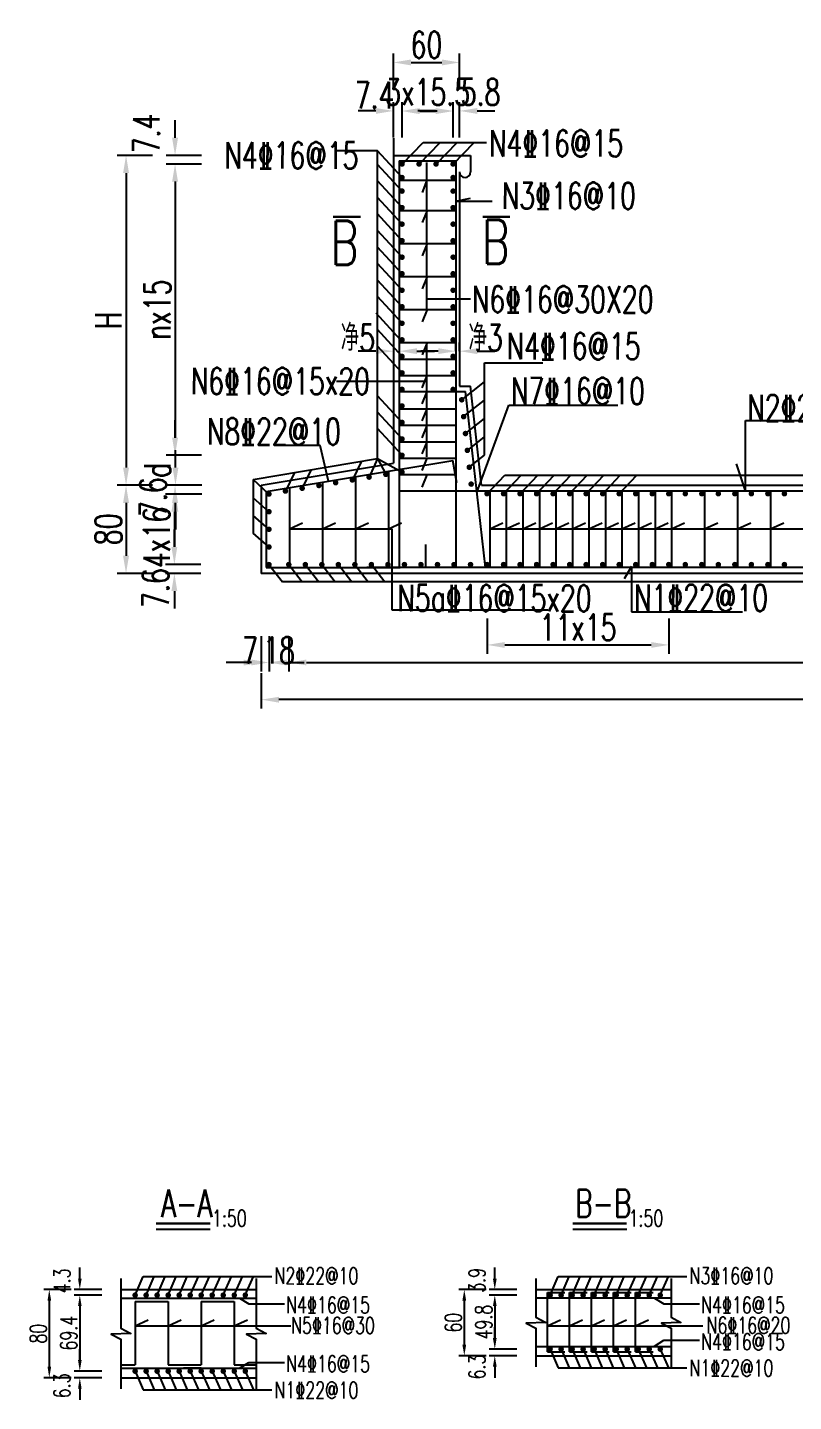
# Model space of a CAD drawing. Header units: millimetres. Extents: x -24222 to 32035, y -74604 to 14337.
# Drawn here: x -284 to 411, y -3891 to -2643 of the extents above; entities that cross this region are included whole.
import ezdxf
from ezdxf.enums import TextEntityAlignment as Align

# ---------------------------------------------------------------- set-up
doc = ezdxf.new("R2010")
doc.units = ezdxf.units.MM
doc.header["$LTSCALE"] = 0.25
doc.header["$MEASUREMENT"] = 0
for name, color, linetype in [('文字', 7, 'Continuous'), ('标注', 7, 'Continuous'), ('次轮廓线', 7, 'Continuous'), ('钢筋', 1, 'Continuous')]:
    doc.layers.add(name, color=color, linetype=linetype)
doc.styles.get("Standard").update_dxf_attribs({"font": 'simplex1.shx', "width": 0.7, "bigfont": 'hztxt.shx'})
doc.dimstyles.new('50', dxfattribs={"dimscale": 5, "dimtxt": 3, "dimasz": 2, "dimexe": 1, "dimexo": 1, "dimgap": 0.5, "dimtad": 1, "dimdec": 1, "dimdsep": 46, "dimtxsty": 'Standard', "dimcen": 0.5, "dimadec": 0, "dimazin": 0, "dimtfac": 1, "dimtdec": 1, "dimtofl": 0, "dimtmove": 2, "dimatfit": 3, "dimfxl": 0, "dimtolj": 1, "dimtzin": 0, "dimarcsym": 0})
doc.dimstyles.new('80', dxfattribs={"dimscale": 8, "dimtxt": 3, "dimasz": 2, "dimexe": 1, "dimexo": 1, "dimgap": 0.5, "dimtad": 1, "dimdec": 1, "dimdsep": 46, "dimtxsty": 'Standard', "dimcen": 0.5, "dimadec": 0, "dimazin": 0, "dimtfac": 1, "dimtdec": 1, "dimtofl": 0, "dimtmove": 2, "dimatfit": 3, "dimfxl": 0, "dimtolj": 1, "dimtzin": 0, "dimarcsym": 0})

# ---------------------------------------------------------------- blocks, each defined once
blk = doc.blocks.new('点筋')
at = {"layer": '钢筋', "const_width": 2.5}
blk.add_lwpolyline([(-1.25, 0, 1), (1.25, 0, 1)], format="xyb", close=True, dxfattribs=at)
blk = doc.blocks.new('*D163')
at = {"layer": 'Defpoints', "color": 0}
for p in [(55.7, -2719.1), (55.7, -2767.3), (47.9, -2774.5)]:
    blk.add_point(p, dxfattribs=at)
at = {"layer": '标注', "color": 0, "lineweight": -2}
for p, q in [((47.9, -2743.1), (47.9, -2711.1)), ((55.7, -2743.1), (55.7, -2711.1)), ((31.9, -2719.1), (15.9, -2719.1)), ((71.7, -2719.1), (87.7, -2719.1))]:
    blk.add_line(p, q, dxfattribs=at)
at = {"layer": '标注', "color": 0}
for points in [[(31.9, -2716.5), (31.9, -2721.8), (47.9, -2719.1)], [(71.7, -2716.5), (71.7, -2721.8), (55.7, -2719.1)]]:
    blk.add_solid(points, dxfattribs=at)
at = {"layer": '标注', "color": 0, "insert": (30.8, -2704.8), "char_height": 24, "attachment_point": 5}
blk.add_mtext('\\A1;7.4', dxfattribs=at)
blk = doc.blocks.new('*D164')
at = {"layer": 'Defpoints', "color": 0}
for p in [(107.9, -2719.1), (102.1, -2767.3), (107.9, -2767.3)]:
    blk.add_point(p, dxfattribs=at)
at = {"layer": '标注', "color": 0, "lineweight": -2}
for p, q in [((102.1, -2743.1), (102.1, -2711.1)), ((107.9, -2743.1), (107.9, -2711.1)), ((86.1, -2719.1), (70.1, -2719.1)), ((123.9, -2719.1), (139.9, -2719.1))]:
    blk.add_line(p, q, dxfattribs=at)
at = {"layer": '标注', "color": 0}
for points in [[(86.1, -2716.5), (86.1, -2721.8), (102.1, -2719.1)], [(123.9, -2716.5), (123.9, -2721.8), (107.9, -2719.1)]]:
    blk.add_solid(points, dxfattribs=at)
at = {"layer": '标注', "color": 0, "insert": (127, -2702), "char_height": 24, "attachment_point": 5}
blk.add_mtext('\\A1;5.8', dxfattribs=at)
blk = doc.blocks.new('*D165')
at = {"layer": 'Defpoints', "color": 0}
for p in [(-199.5, -3789), (-236.9, -3794), (-186.6, -3794)]:
    blk.add_point(p, dxfattribs=at)
at = {"layer": '标注', "color": 0, "lineweight": -2}
for p, q in [((-236.9, -3779), (-236.9, -3769)), ((-216.9, -3789), (-241.9, -3789)), ((-216.9, -3794), (-241.9, -3794)), ((-236.9, -3804), (-236.9, -3814))]:
    blk.add_line(p, q, dxfattribs=at)
at = {"layer": '标注', "color": 0}
for points in [[(-238.5, -3779), (-235.2, -3779), (-236.9, -3789)], [(-238.5, -3804), (-235.2, -3804), (-236.9, -3794)]]:
    blk.add_solid(points, dxfattribs=at)
at = {"layer": '标注', "color": 0, "insert": (-253.1, -3781.1), "char_height": 15, "attachment_point": 5, "rotation": 90}
blk.add_mtext('\\A1;4.3', dxfattribs=at)
blk = doc.blocks.new('*D166')
at = {"layer": 'Defpoints', "color": 0}
for p in [(-186.6, -3794), (-236.9, -3863), (-186.6, -3863)]:
    blk.add_point(p, dxfattribs=at)
at = {"layer": '标注', "color": 0, "lineweight": -2}
for p, q in [((-216.9, -3794), (-241.9, -3794)), ((-236.9, -3804), (-236.9, -3853)), ((-216.9, -3863), (-241.9, -3863))]:
    blk.add_line(p, q, dxfattribs=at)
at = {"layer": '标注', "color": 0}
for points in [[(-238.5, -3804), (-235.2, -3804), (-236.9, -3794)], [(-238.5, -3853), (-235.2, -3853), (-236.9, -3863)]]:
    blk.add_solid(points, dxfattribs=at)
at = {"layer": '标注', "color": 0, "insert": (-246.9, -3828.5), "char_height": 15, "attachment_point": 5, "rotation": 90}
blk.add_mtext('\\A1;69.4', dxfattribs=at)
blk = doc.blocks.new('*D167')
at = {"layer": 'Defpoints', "color": 0}
for p in [(-186.6, -3863), (-236.9, -3869), (-186.6, -3869)]:
    blk.add_point(p, dxfattribs=at)
at = {"layer": '标注', "color": 0, "lineweight": -2}
for p, q in [((-236.9, -3853), (-236.9, -3843)), ((-216.9, -3863), (-241.9, -3863)), ((-216.9, -3869), (-241.9, -3869)), ((-236.9, -3879), (-236.9, -3889))]:
    blk.add_line(p, q, dxfattribs=at)
at = {"layer": '标注', "color": 0}
for points in [[(-238.5, -3853), (-235.2, -3853), (-236.9, -3863)], [(-238.5, -3879), (-235.2, -3879), (-236.9, -3869)]]:
    blk.add_solid(points, dxfattribs=at)
at = {"layer": '标注', "color": 0, "insert": (-253.1, -3876.4), "char_height": 15, "attachment_point": 5, "rotation": 90}
blk.add_mtext('\\A1;6.3', dxfattribs=at)
blk = doc.blocks.new('*D168')
at = {"layer": 'Defpoints', "color": 0}
for p in [(-199.5, -3789), (-264.6, -3869), (-199.5, -3869)]:
    blk.add_point(p, dxfattribs=at)
at = {"layer": '标注', "color": 0, "lineweight": -2}
for p, q in [((-244.6, -3789), (-269.6, -3789)), ((-264.6, -3799), (-264.6, -3859)), ((-244.6, -3869), (-269.6, -3869))]:
    blk.add_line(p, q, dxfattribs=at)
at = {"layer": '标注', "color": 0}
for points in [[(-266.2, -3799), (-262.9, -3799), (-264.6, -3789)], [(-266.2, -3859), (-262.9, -3859), (-264.6, -3869)]]:
    blk.add_solid(points, dxfattribs=at)
at = {"layer": '标注', "color": 0, "insert": (-274.6, -3829), "char_height": 15, "attachment_point": 5, "rotation": 90}
blk.add_mtext('\\A1;80', dxfattribs=at)
blk = doc.blocks.new('*D169')
at = {"layer": 'Defpoints', "color": 0}
for p in [(177.3, -3789), (139.9, -3794), (190.1, -3794)]:
    blk.add_point(p, dxfattribs=at)
at = {"layer": '标注', "color": 0, "lineweight": -2}
for p, q in [((139.9, -3779), (139.9, -3769)), ((159.9, -3789), (134.9, -3789)), ((159.9, -3794), (134.9, -3794)), ((139.9, -3804), (139.9, -3814))]:
    blk.add_line(p, q, dxfattribs=at)
at = {"layer": '标注', "color": 0}
for points in [[(138.2, -3779), (141.6, -3779), (139.9, -3789)], [(138.2, -3804), (141.6, -3804), (139.9, -3794)]]:
    blk.add_solid(points, dxfattribs=at)
at = {"layer": '标注', "color": 0, "insert": (123.7, -3780.6), "char_height": 15, "attachment_point": 5, "rotation": 90}
blk.add_mtext('\\A1;3.9', dxfattribs=at)
blk = doc.blocks.new('*D170')
at = {"layer": 'Defpoints', "color": 0}
for p in [(190.1, -3794), (139.9, -3843), (190.1, -3843)]:
    blk.add_point(p, dxfattribs=at)
at = {"layer": '标注', "color": 0, "lineweight": -2}
for p, q in [((159.9, -3794), (134.9, -3794)), ((139.9, -3804), (139.9, -3833)), ((159.9, -3843), (134.9, -3843))]:
    blk.add_line(p, q, dxfattribs=at)
at = {"layer": '标注', "color": 0}
for points in [[(138.2, -3804), (141.6, -3804), (139.9, -3794)], [(138.2, -3833), (141.6, -3833), (139.9, -3843)]]:
    blk.add_solid(points, dxfattribs=at)
at = {"layer": '标注', "color": 0, "insert": (129.9, -3818.5), "char_height": 15, "attachment_point": 5, "rotation": 90}
blk.add_mtext('\\A1;49.8', dxfattribs=at)
blk = doc.blocks.new('*D171')
at = {"layer": 'Defpoints', "color": 0}
for p in [(139.9, -3849), (190.1, -3843), (190.1, -3849)]:
    blk.add_point(p, dxfattribs=at)
at = {"layer": '标注', "color": 0, "lineweight": -2}
for p, q in [((139.9, -3833), (139.9, -3823)), ((159.9, -3843), (134.9, -3843)), ((159.9, -3849), (134.9, -3849)), ((139.9, -3859), (139.9, -3869))]:
    blk.add_line(p, q, dxfattribs=at)
at = {"layer": '标注', "color": 0}
for points in [[(138.2, -3833), (141.6, -3833), (139.9, -3843)], [(138.2, -3859), (141.6, -3859), (139.9, -3849)]]:
    blk.add_solid(points, dxfattribs=at)
at = {"layer": '标注', "color": 0, "insert": (123.7, -3859.3), "char_height": 15, "attachment_point": 5, "rotation": 90}
blk.add_mtext('\\A1;6.3', dxfattribs=at)
blk = doc.blocks.new('*D172')
at = {"layer": 'Defpoints', "color": 0}
for p in [(177.3, -3789), (112.2, -3849), (177.3, -3849)]:
    blk.add_point(p, dxfattribs=at)
at = {"layer": '标注', "color": 0, "lineweight": -2}
for p, q in [((132.2, -3789), (107.2, -3789)), ((112.2, -3799), (112.2, -3839)), ((132.2, -3849), (107.2, -3849))]:
    blk.add_line(p, q, dxfattribs=at)
at = {"layer": '标注', "color": 0}
for points in [[(110.5, -3799), (113.9, -3799), (112.2, -3789)], [(110.5, -3839), (113.9, -3839), (112.2, -3849)]]:
    blk.add_solid(points, dxfattribs=at)
at = {"layer": '标注', "color": 0, "insert": (102.2, -3819), "char_height": 15, "attachment_point": 5, "rotation": 90}
blk.add_mtext('\\A1;60', dxfattribs=at)
blk = doc.blocks.new('*D173')
at = {"layer": 'Defpoints', "color": 0}
for p in [(-47.1, -3130.9), (1482.9, -3130.9), (1482.9, -3219.8)]:
    blk.add_point(p, dxfattribs=at)
at = {"layer": '标注', "color": 0, "lineweight": -2}
for p, q in [((-47.1, -3195.8), (-47.1, -3227.8)), ((1482.9, -3195.8), (1482.9, -3227.8)), ((-31.1, -3219.8), (1466.9, -3219.8))]:
    blk.add_line(p, q, dxfattribs=at)
at = {"layer": '标注', "color": 0}
for points in [[(-31.1, -3217.1), (-31.1, -3222.4), (-47.1, -3219.8)], [(1466.9, -3217.1), (1466.9, -3222.4), (1482.9, -3219.8)]]:
    blk.add_solid(points, dxfattribs=at)
at = {"layer": '标注', "color": 0, "insert": (717.9, -3203.8), "char_height": 24, "attachment_point": 5}
blk.add_mtext('\\A1;102x15', dxfattribs=at)
blk = doc.blocks.new('*D174')
at = {"layer": 'Defpoints', "color": 0}
for p in [(-150, -3066.9), (-72.1, -3058.9), (-65.1, -3066.9)]:
    blk.add_point(p, dxfattribs=at)
at = {"layer": '标注', "color": 0, "lineweight": -2}
for p, q in [((-150, -3042.9), (-150, -3026.9)), ((-126, -3058.9), (-158, -3058.9)), ((-126, -3066.9), (-158, -3066.9)), ((-150, -3082.9), (-150, -3098.9))]:
    blk.add_line(p, q, dxfattribs=at)
at = {"layer": '标注', "color": 0}
for points in [[(-152.7, -3042.9), (-147.4, -3042.9), (-150, -3058.9)], [(-152.7, -3082.9), (-147.4, -3082.9), (-150, -3066.9)]]:
    blk.add_solid(points, dxfattribs=at)
at = {"layer": '标注', "color": 0, "insert": (-170.3, -3069.7), "char_height": 24, "attachment_point": 5, "rotation": 90}
blk.add_mtext('\\A1;7.6', dxfattribs=at)
blk = doc.blocks.new('*D175')
at = {"layer": 'Defpoints', "color": 0}
for p in [(-65.1, -3066.9), (-151, -3130.9), (-65.1, -3130.9)]:
    blk.add_point(p, dxfattribs=at)
at = {"layer": '标注', "color": 0, "lineweight": -2}
for p, q in [((-127, -3066.9), (-159, -3066.9)), ((-151, -3082.9), (-151, -3114.9)), ((-127, -3130.9), (-159, -3130.9))]:
    blk.add_line(p, q, dxfattribs=at)
at = {"layer": '标注', "color": 0}
for points in [[(-153.7, -3082.9), (-148.4, -3082.9), (-151, -3066.9)], [(-153.7, -3114.9), (-148.4, -3114.9), (-151, -3130.9)]]:
    blk.add_solid(points, dxfattribs=at)
at = {"layer": '标注', "color": 0, "insert": (-167, -3106.3), "char_height": 24, "attachment_point": 5, "rotation": 90}
blk.add_mtext('\\A1;4x16', dxfattribs=at)
blk = doc.blocks.new('*D176')
at = {"layer": 'Defpoints', "color": 0}
for p in [(-151, -3138.9), (-65.1, -3130.9), (-65.1, -3138.9)]:
    blk.add_point(p, dxfattribs=at)
at = {"layer": '标注', "color": 0, "lineweight": -2}
for p, q in [((-151, -3114.9), (-151, -3098.9)), ((-127, -3130.9), (-159, -3130.9)), ((-127, -3138.9), (-159, -3138.9)), ((-151, -3154.9), (-151, -3170.9))]:
    blk.add_line(p, q, dxfattribs=at)
at = {"layer": '标注', "color": 0}
for points in [[(-153.7, -3114.9), (-148.4, -3114.9), (-151, -3130.9)], [(-153.7, -3154.9), (-148.4, -3154.9), (-151, -3138.9)]]:
    blk.add_solid(points, dxfattribs=at)
at = {"layer": '标注', "color": 0, "insert": (-167.9, -3152.2), "char_height": 24, "attachment_point": 5, "rotation": 90}
blk.add_mtext('\\A1;7.6', dxfattribs=at)
blk = doc.blocks.new('*D177')
at = {"layer": 'Defpoints', "color": 0}
for p in [(-72.1, -3058.9), (-194.9, -3138.9), (-72.1, -3138.9)]:
    blk.add_point(p, dxfattribs=at)
at = {"layer": '标注', "color": 0, "lineweight": -2}
for p, q in [((-170.9, -3058.9), (-202.9, -3058.9)), ((-194.9, -3074.9), (-194.9, -3122.9)), ((-170.9, -3138.9), (-202.9, -3138.9))]:
    blk.add_line(p, q, dxfattribs=at)
at = {"layer": '标注', "color": 0}
for points in [[(-197.6, -3074.9), (-192.2, -3074.9), (-194.9, -3058.9)], [(-197.6, -3122.9), (-192.2, -3122.9), (-194.9, -3138.9)]]:
    blk.add_solid(points, dxfattribs=at)
at = {"layer": '标注', "color": 0, "insert": (-210.9, -3098.9), "char_height": 24, "attachment_point": 5, "rotation": 90}
blk.add_mtext('\\A1;80', dxfattribs=at)
blk = doc.blocks.new('*D178')
at = {"layer": 'Defpoints', "color": 0}
for p in [(107.9, -2675.1), (47.9, -2719.3), (107.9, -2719.3)]:
    blk.add_point(p, dxfattribs=at)
at = {"layer": '标注', "color": 0, "lineweight": -2}
for p, q in [((47.9, -2699.1), (47.9, -2667.1)), ((107.9, -2699.1), (107.9, -2667.1)), ((63.9, -2675.1), (91.9, -2675.1))]:
    blk.add_line(p, q, dxfattribs=at)
at = {"layer": '标注', "color": 0}
for points in [[(63.9, -2672.4), (63.9, -2677.8), (47.9, -2675.1)], [(91.9, -2672.4), (91.9, -2677.8), (107.9, -2675.1)]]:
    blk.add_solid(points, dxfattribs=at)
at = {"layer": '标注', "color": 0, "insert": (77.9, -2659.1), "char_height": 24, "attachment_point": 5}
blk.add_mtext('\\A1;60', dxfattribs=at)
blk = doc.blocks.new('*D179')
at = {"layer": 'Defpoints', "color": 0}
for p in [(-72.1, -3130.9), (1482.9, -3130.9), (-72.1, -3253.5)]:
    blk.add_point(p, dxfattribs=at)
at = {"layer": '标注', "color": 0, "lineweight": -2}
for p, q in [((-72.1, -3229.5), (-72.1, -3261.5)), ((1482.9, -3229.5), (1482.9, -3261.5)), ((1466.9, -3253.5), (-56.1, -3253.5))]:
    blk.add_line(p, q, dxfattribs=at)
at = {"layer": '标注', "color": 0}
for points in [[(-56.1, -3250.9), (-56.1, -3256.2), (-72.1, -3253.5)], [(1466.9, -3250.9), (1466.9, -3256.2), (1482.9, -3253.5)]]:
    blk.add_solid(points, dxfattribs=at)
at = {"layer": '标注', "color": 0, "insert": (705.4, -3237.5), "char_height": 24, "attachment_point": 5}
blk.add_mtext('\\A1;1555', dxfattribs=at)
blk = doc.blocks.new('*D221')
at = {"layer": 'Defpoints', "color": 0}
for p in [(55.7, -2719.3), (102.1, -2719.3), (102.1, -2719.3)]:
    blk.add_point(p, dxfattribs=at)
at = {"layer": '标注', "color": 0, "lineweight": -2}
for p, q in [((55.7, -2719.3), (55.7, -2711.3)), ((102.1, -2719.3), (102.1, -2711.3)), ((71.7, -2719.3), (86.1, -2719.3))]:
    blk.add_line(p, q, dxfattribs=at)
at = {"layer": '标注', "color": 0}
for points in [[(71.7, -2716.7), (71.7, -2722), (55.7, -2719.3)], [(86.1, -2716.7), (86.1, -2722), (102.1, -2719.3)]]:
    blk.add_solid(points, dxfattribs=at)
at = {"layer": '标注', "color": 0, "insert": (78.9, -2702), "char_height": 24, "attachment_point": 5}
blk.add_mtext('\\A1;3x15.5', dxfattribs=at)
blk = doc.blocks.new('*D222')
at = {"layer": 'Defpoints', "color": 0}
for p in [(-72.1, -3130.9), (-65.1, -3130.9), (-72.1, -3219.8)]:
    blk.add_point(p, dxfattribs=at)
at = {"layer": '标注', "color": 0, "lineweight": -2}
for p, q in [((-72.1, -3195.8), (-72.1, -3227.8)), ((-65.1, -3195.8), (-65.1, -3227.8)), ((-88.1, -3219.8), (-104.1, -3219.8)), ((-49.1, -3219.8), (-33.1, -3219.8))]:
    blk.add_line(p, q, dxfattribs=at)
at = {"layer": '标注', "color": 0}
for points in [[(-88.1, -3217.2), (-88.1, -3222.5), (-72.1, -3219.8)], [(-49.1, -3217.2), (-49.1, -3222.5), (-65.1, -3219.8)]]:
    blk.add_solid(points, dxfattribs=at)
at = {"layer": '标注', "color": 0, "insert": (-82.3, -3208.9), "char_height": 24, "attachment_point": 5}
blk.add_mtext('\\A1;7', dxfattribs=at)
blk = doc.blocks.new('*D223')
at = {"layer": 'Defpoints', "color": 0}
for p in [(-65.1, -3130.9), (-47.1, -3130.9), (-47.1, -3219.8)]:
    blk.add_point(p, dxfattribs=at)
at = {"layer": '标注', "color": 0, "lineweight": -2}
for p, q in [((-65.1, -3195.8), (-65.1, -3227.8)), ((-47.1, -3195.8), (-47.1, -3227.8)), ((-81.1, -3219.8), (-97.1, -3219.8)), ((-31.1, -3219.8), (-15.1, -3219.8))]:
    blk.add_line(p, q, dxfattribs=at)
at = {"layer": '标注', "color": 0}
for points in [[(-81.1, -3217.1), (-81.1, -3222.4), (-65.1, -3219.8)], [(-31.1, -3217.1), (-31.1, -3222.4), (-47.1, -3219.8)]]:
    blk.add_solid(points, dxfattribs=at)
at = {"layer": '标注', "color": 0, "insert": (-55.9, -3208.7), "char_height": 24, "attachment_point": 5}
blk.add_mtext('\\A1;18', dxfattribs=at)
blk = doc.blocks.new('*D229')
at = {"layer": 'Defpoints', "color": 0}
for p in [(-150.4, -2767.3), (47.9, -2759.5), (55.7, -2767.3)]:
    blk.add_point(p, dxfattribs=at)
at = {"layer": '标注', "color": 0, "lineweight": -2}
for p, q in [((-150.4, -2743.5), (-150.4, -2727.5)), ((-126.4, -2759.5), (-158.4, -2759.5)), ((-126.4, -2767.3), (-158.4, -2767.3)), ((-150.4, -2783.3), (-150.4, -2799.3))]:
    blk.add_line(p, q, dxfattribs=at)
at = {"layer": '标注', "color": 0}
for points in [[(-153.1, -2743.5), (-147.7, -2743.5), (-150.4, -2759.5)], [(-153.1, -2783.3), (-147.7, -2783.3), (-150.4, -2767.3)]]:
    blk.add_solid(points, dxfattribs=at)
at = {"layer": '标注', "color": 0, "insert": (-176.4, -2739.6), "char_height": 24, "attachment_point": 5, "rotation": 90}
blk.add_mtext('\\A1;7.4', dxfattribs=at)
blk = doc.blocks.new('*D230')
at = {"layer": 'Defpoints', "color": 0}
for p in [(55.7, -2767.3), (-150.4, -3031.7), (55.7, -3031.7)]:
    blk.add_point(p, dxfattribs=at)
at = {"layer": '标注', "color": 0, "lineweight": -2}
for p, q in [((-126.4, -2767.3), (-158.4, -2767.3)), ((-150.4, -2783.3), (-150.4, -3015.7)), ((-126.4, -3031.7), (-158.4, -3031.7))]:
    blk.add_line(p, q, dxfattribs=at)
at = {"layer": '标注', "color": 0}
for points in [[(-153.1, -2783.3), (-147.7, -2783.3), (-150.4, -2767.3)], [(-153.1, -3015.7), (-147.7, -3015.7), (-150.4, -3031.7)]]:
    blk.add_solid(points, dxfattribs=at)
at = {"layer": '标注', "color": 0, "insert": (-166.4, -2899.5), "char_height": 24, "attachment_point": 5, "rotation": 90}
blk.add_mtext('\\A1;nx15', dxfattribs=at)
blk = doc.blocks.new('*D231')
at = {"layer": 'Defpoints', "color": 0}
for p in [(-150.4, -3031.7), (-150.4, -3058.9), (-150.4, -3058.9)]:
    blk.add_point(p, dxfattribs=at)
at = {"layer": '标注', "color": 0, "lineweight": -2}
for p, q in [((-150.4, -3015.7), (-150.4, -2999.7)), ((-150.4, -3031.7), (-158.4, -3031.7)), ((-150.4, -3058.9), (-158.4, -3058.9)), ((-150.4, -3074.9), (-150.4, -3090.9))]:
    blk.add_line(p, q, dxfattribs=at)
at = {"layer": '标注', "color": 0}
for points in [[(-153.1, -3015.7), (-147.7, -3015.7), (-150.4, -3031.7)], [(-153.1, -3074.9), (-147.7, -3074.9), (-150.4, -3058.9)]]:
    blk.add_solid(points, dxfattribs=at)
at = {"layer": '标注', "color": 0, "insert": (-166.4, -3045.3), "char_height": 24, "attachment_point": 5, "rotation": 90}
blk.add_mtext('\\A1;d', dxfattribs=at)
blk = doc.blocks.new('*D251')
at = {"layer": 'Defpoints', "color": 0}
for p in [(47.9, -2842.3), (53.2, -2847.1), (47.9, -2937.2)]:
    blk.add_point(p, dxfattribs=at)
at = {"layer": '标注', "color": 0, "lineweight": -2}
for p, q in [((47.9, -2913.2), (47.9, -2945.2)), ((53.2, -2913.2), (53.2, -2945.2)), ((31.9, -2937.2), (15.9, -2937.2)), ((69.2, -2937.2), (85.2, -2937.2))]:
    blk.add_line(p, q, dxfattribs=at)
at = {"layer": '标注', "color": 0}
for points in [[(31.9, -2934.5), (31.9, -2939.8), (47.9, -2937.2)], [(69.2, -2934.5), (69.2, -2939.8), (53.2, -2937.2)]]:
    blk.add_solid(points, dxfattribs=at)
at = {"layer": '标注', "color": 0, "insert": (15.6, -2924.9), "char_height": 24, "attachment_point": 5}
blk.add_mtext('\\A1;净5', dxfattribs=at)
blk = doc.blocks.new('*D252')
at = {"layer": 'Defpoints', "color": 0}
for p in [(104.6, -2937.2), (107.9, -2937.2), (107.9, -2937.2)]:
    blk.add_point(p, dxfattribs=at)
at = {"layer": '标注', "color": 0, "lineweight": -2}
for p, q in [((104.6, -2937.2), (104.6, -2929.2)), ((107.9, -2937.2), (107.9, -2929.2)), ((88.6, -2937.2), (72.6, -2937.2)), ((123.9, -2937.2), (139.9, -2937.2))]:
    blk.add_line(p, q, dxfattribs=at)
at = {"layer": '标注', "color": 0}
for points in [[(88.6, -2934.5), (88.6, -2939.8), (104.6, -2937.2)], [(123.9, -2934.5), (123.9, -2939.8), (107.9, -2937.2)]]:
    blk.add_solid(points, dxfattribs=at)
at = {"layer": '标注', "color": 0, "insert": (131.6, -2925), "char_height": 24, "attachment_point": 5}
blk.add_mtext('\\A1;净3', dxfattribs=at)
blk = doc.blocks.new('*D258')
at = {"layer": 'Defpoints', "color": 0}
for p in [(132.9, -3130.9), (297.9, -3130.9), (297.9, -3203.8)]:
    blk.add_point(p, dxfattribs=at)
at = {"layer": '标注', "color": 0, "lineweight": -2}
for p, q in [((132.9, -3179.8), (132.9, -3211.8)), ((297.9, -3179.8), (297.9, -3211.8)), ((148.9, -3203.8), (281.9, -3203.8))]:
    blk.add_line(p, q, dxfattribs=at)
at = {"layer": '标注', "color": 0}
for points in [[(148.9, -3201.2), (148.9, -3206.5), (132.9, -3203.8)], [(281.9, -3201.2), (281.9, -3206.5), (297.9, -3203.8)]]:
    blk.add_solid(points, dxfattribs=at)
at = {"layer": '标注', "color": 0, "insert": (215.4, -3187.8), "char_height": 24, "attachment_point": 5}
blk.add_mtext('\\A1;11x15', dxfattribs=at)
blk = doc.blocks.new('*D260')
at = {"layer": 'Defpoints', "color": 0}
for p in [(47.9, -2759.5), (-194.9, -3058.9), (-150, -3058.9)]:
    blk.add_point(p, dxfattribs=at)
at = {"layer": '标注', "color": 0, "lineweight": -2}
for p, q in [((-170.9, -2759.5), (-202.9, -2759.5)), ((-194.9, -2775.5), (-194.9, -3042.9)), ((-170.9, -3058.9), (-202.9, -3058.9))]:
    blk.add_line(p, q, dxfattribs=at)
at = {"layer": '标注', "color": 0}
for points in [[(-197.6, -2775.5), (-192.2, -2775.5), (-194.9, -2759.5)], [(-197.6, -3042.9), (-192.2, -3042.9), (-194.9, -3058.9)]]:
    blk.add_solid(points, dxfattribs=at)
at = {"layer": '标注', "color": 0, "insert": (-210.9, -2909.2), "char_height": 24, "attachment_point": 5, "rotation": 90}
blk.add_mtext('\\A1;H', dxfattribs=at)

msp = doc.modelspace()

# ---------------------------------------------------------------- linework, layer by layer
at = {"layer": '文字'}
for p, q in [((-167.61, -3734.015), (-118.518, -3734.015)), ((210.621, -3734.015), (259.713, -3734.015))]:
    msp.add_line(p, q, dxfattribs=at)
at = {"layer": '文字', "const_width": 2}
for points in [[(18.04, -2815.231), (-6.96, -2815.231)], [(153.78, -2815.231), (128.78, -2815.231)], [(-167.61, -3729.015), (-118.518, -3729.015)], [(210.621, -3729.015), (259.713, -3729.015)]]:
    msp.add_lwpolyline(points, dxfattribs=at)
at = {"layer": '标注'}
for p, q in [((33.336, -2755.34), (-3.863, -2755.34)), ((33.336, -3034.576), (33.336, -2755.34)), ((55.668, -2779.589), (33.336, -2755.34)), ((55.668, -2767.289), (74.813, -2747.765)), ((71.168, -2767.289), (90.313, -2747.765)), ((74.813, -2747.765), (132.238, -2747.765)), ((86.568, -2767.289), (105.713, -2747.765)), ((102.068, -2767.289), (121.213, -2747.765)), ((55.668, -2791.889), (33.336, -2767.64)), ((78.29, -2899.389), (78.348, -2765.931)), ((55.668, -2806.889), (33.336, -2782.64)), ((78.341, -2782.089), (73.826, -2793.207)), ((55.668, -2821.889), (33.336, -2797.64)), ((104.568, -2800.994), (117.865, -2798.203)), ((104.568, -2800.994), (137.391, -2800.994)), ((55.668, -2836.889), (33.336, -2812.64)), ((78.368, -2809.389), (73.853, -2820.507)), ((55.668, -2851.889), (33.336, -2827.64)), ((55.668, -2866.889), (33.336, -2842.64)), ((78.368, -2839.389), (73.853, -2850.507)), ((55.668, -2881.889), (33.336, -2857.64)), ((55.668, -2896.889), (33.336, -2872.64)), ((78.368, -2869.389), (73.853, -2880.507)), ((55.668, -2911.889), (33.336, -2887.64)), ((78.295, -2889.549), (117.864, -2889.549)), ((54.42, -2926.941), (32.087, -2902.692)), ((78.368, -2899.389), (73.853, -2910.507)), ((55.668, -2941.889), (33.336, -2917.64)), ((78.368, -2929.389), (73.853, -2940.507)), ((78.232, -3033.231), (78.277, -2929.389)), ((55.668, -2956.889), (33.336, -2932.64)), ((130.429, -3031.679), (130.429, -2947.771)), ((130.429, -2947.771), (183.431, -2947.771)), ((78.255, -2964.716), (-3.777, -2964.716)), ((78.258, -2959.389), (73.742, -2970.507)), ((109.856, -2981.313), (130.429, -2965.015)), ((55.668, -3001.889), (33.336, -2977.64)), ((78.258, -2973.889), (73.742, -2985.007)), ((55.668, -3016.889), (33.336, -2992.64)), ((78.251, -2989.389), (73.736, -3000.507)), ((111.575, -2996.617), (130.429, -2981.681)), ((123.692, -3065.497), (152.708, -2986.187)), ((152.708, -2986.187), (251.764, -2986.187)), ((78.13, -3004.688), (73.614, -3015.806)), ((113.295, -3011.92), (130.429, -2998.347)), ((367.381, -3063.889), (367.381, -3000.208)), ((367.381, -3000.208), (466.084, -3000.208)), ((55.668, -3031.689), (33.336, -3007.44)), ((115.014, -3027.224), (130.429, -3015.013)), ((-18.605, -3022.818), (-60.545, -3022.818)), ((-10.981, -3055.08), (-18.605, -3022.818)), ((78.238, -3019.389), (73.723, -3030.507)), ((-79.608, -3053.516), (33.336, -3034.576)), ((18.846, -3037.108), (10.587, -3054.031)), ((33.336, -3034.576), (25.778, -3051.5)), ((33.336, -3034.576), (40.968, -3048.968)), ((33.336, -3034.576), (55.668, -3046.889)), ((78.232, -3034.389), (73.716, -3045.507)), ((116.734, -3042.528), (130.429, -3031.679)), ((367.381, -3063.889), (359.499, -3039.362)), ((-79.608, -3053.516), (-79.607, -3102.381)), ((-65.132, -3066.889), (-79.608, -3053.516)), ((-41.916, -3047.234), (-50.175, -3064.158)), ((-26.725, -3044.703), (-34.984, -3061.627)), ((78.225, -3049.389), (73.71, -3060.507)), ((132.868, -3066.589), (148.882, -3049.764)), ((147.868, -3066.589), (163.882, -3049.764)), ((148.882, -3049.764), (1498.882, -3049.764)), ((162.868, -3066.589), (178.882, -3049.764)), ((177.868, -3066.589), (193.882, -3049.764)), ((192.868, -3066.589), (208.882, -3049.764)), ((207.868, -3066.589), (223.882, -3049.764)), ((222.868, -3066.589), (238.882, -3049.764)), ((237.868, -3066.589), (253.882, -3049.764)), ((252.868, -3066.589), (268.882, -3049.764)), ((-65.132, -3082.889), (-79.607, -3070.381)), ((-65.132, -3098.889), (-79.607, -3086.381)), ((-46.632, -3098.389), (-34.735, -3092.872)), ((-16.632, -3098.389), (-4.735, -3092.872)), ((13.368, -3098.389), (25.265, -3092.872)), ((43.368, -3098.389), (55.265, -3092.872)), ((135.368, -3098.389), (147.265, -3092.872)), ((150.368, -3098.389), (162.265, -3092.872)), ((165.368, -3098.389), (177.265, -3092.872)), ((180.368, -3098.389), (192.265, -3092.872)), ((195.368, -3098.389), (207.265, -3092.872)), ((210.368, -3098.389), (222.265, -3092.872)), ((225.368, -3098.389), (237.265, -3092.872)), ((240.368, -3098.389), (252.265, -3092.872)), ((255.368, -3098.389), (267.265, -3092.872)), ((270.368, -3098.389), (282.265, -3092.872)), ((285.368, -3098.389), (297.265, -3092.872)), ((300.368, -3098.389), (312.265, -3092.872)), ((330.368, -3098.389), (342.265, -3092.872)), ((360.368, -3098.389), (372.265, -3092.872)), ((390.368, -3098.389), (402.265, -3092.872)), ((-65.132, -3114.889), (-79.607, -3102.381)), ((-46.632, -3098.389), (46.408, -3098.409)), ((46.408, -3098.409), (46.408, -3171.815)), ((135.368, -3098.389), (1482.868, -3098.389)), ((-65.131, -3130.889), (-52.954, -3146.414)), ((-47.132, -3130.889), (-34.954, -3146.414)), ((-32.132, -3130.889), (-19.954, -3146.414)), ((-17.132, -3130.889), (-4.954, -3146.414)), ((-2.132, -3130.889), (10.046, -3146.414)), ((12.868, -3130.889), (25.046, -3146.414)), ((27.868, -3130.889), (40.046, -3146.414)), ((264.081, -3132.671), (257.336, -3143.755)), ((264.081, -3132.671), (264.081, -3173.771)), ((-52.954, -3146.358), (1495.046, -3146.414)), ((46.408, -3171.815), (187.954, -3171.815)), ((264.081, -3173.771), (364.859, -3173.771)), ((-186.648, -3794.028), (-179.254, -3777.11)), ((-179.254, -3777.11), (-62.417, -3777.11)), ((-176.648, -3794.028), (-169.254, -3777.11)), ((-166.648, -3794.028), (-159.254, -3777.11)), ((-156.648, -3794.028), (-149.254, -3777.11)), ((-146.648, -3794.028), (-139.254, -3777.11)), ((-136.648, -3794.028), (-129.254, -3777.11)), ((-126.648, -3794.028), (-119.254, -3777.11)), ((-116.648, -3794.028), (-109.254, -3777.11)), ((-106.648, -3794.028), (-99.254, -3777.11)), ((-96.648, -3794.028), (-89.254, -3777.11)), ((-86.648, -3794.028), (-79.254, -3777.11)), ((190.122, -3794.028), (197.516, -3777.11)), ((197.516, -3777.11), (314.352, -3777.11)), ((200.122, -3794.028), (207.516, -3777.11)), ((210.122, -3794.028), (217.516, -3777.11)), ((220.122, -3794.028), (227.516, -3777.11)), ((230.122, -3794.028), (237.516, -3777.11)), ((240.122, -3794.028), (247.516, -3777.11)), ((250.122, -3794.028), (257.516, -3777.11)), ((260.122, -3794.028), (267.516, -3777.11)), ((270.122, -3794.028), (277.516, -3777.11)), ((280.122, -3794.028), (287.516, -3777.11)), ((290.122, -3794.028), (297.516, -3777.11)), ((-199.491, -3789.028), (-76.648, -3789.028)), ((177.279, -3789.028), (300.122, -3789.028)), ((-91.849, -3796.728), (-83.51, -3802.02)), ((-83.51, -3802.02), (-50.909, -3802.02)), ((284.921, -3796.728), (293.26, -3802.02)), ((293.26, -3802.02), (325.861, -3802.02)), ((-186.648, -3822.013), (-174.751, -3816.497)), ((-186.648, -3822.013), (-45.356, -3822.013)), ((-156.648, -3822.013), (-144.751, -3816.497)), ((-126.648, -3822.013), (-114.751, -3816.497)), ((-96.648, -3822.013), (-84.751, -3816.497)), ((187.622, -3822.013), (199.519, -3816.497)), ((187.622, -3822.013), (328.914, -3822.013)), ((207.622, -3822.013), (219.519, -3816.497)), ((227.622, -3822.013), (239.519, -3816.497)), ((247.622, -3822.013), (259.519, -3816.497)), ((267.622, -3822.013), (279.519, -3816.497)), ((284.921, -3840.328), (293.26, -3835.037)), ((293.26, -3835.037), (325.861, -3835.037)), ((177.279, -3849.028), (300.122, -3849.028)), ((190.122, -3843.028), (197.516, -3859.947)), ((200.122, -3843.028), (207.516, -3859.947)), ((210.122, -3843.028), (217.516, -3859.947)), ((220.122, -3843.028), (227.516, -3859.947)), ((230.122, -3843.028), (237.516, -3859.947)), ((240.122, -3843.028), (247.516, -3859.947)), ((250.122, -3843.028), (257.516, -3859.947)), ((260.122, -3843.028), (267.516, -3859.947)), ((270.122, -3843.028), (277.516, -3859.947)), ((280.122, -3843.028), (287.516, -3859.947)), ((290.122, -3843.028), (297.516, -3859.947)), ((-186.648, -3863.028), (-179.254, -3879.947)), ((-176.648, -3863.028), (-169.254, -3879.947)), ((-166.648, -3863.028), (-159.254, -3879.947)), ((-156.648, -3863.028), (-149.254, -3879.947)), ((-146.648, -3863.028), (-139.254, -3879.947)), ((-136.648, -3863.028), (-129.254, -3879.947)), ((-126.648, -3863.028), (-119.254, -3879.947)), ((-116.648, -3863.028), (-109.254, -3879.947)), ((-106.648, -3863.028), (-99.254, -3879.947)), ((-96.648, -3863.028), (-89.254, -3879.947)), ((-91.849, -3860.328), (-83.51, -3855.037)), ((-86.648, -3863.028), (-79.254, -3879.947)), ((-83.51, -3855.037), (-50.909, -3855.037)), ((197.516, -3859.947), (314.352, -3859.947)), ((-199.491, -3869.028), (-76.648, -3869.028)), ((-179.254, -3879.947), (-62.417, -3879.947))]:
    msp.add_line(p, q, dxfattribs=at)
for points in [[(-199.491, -3779.028), (-199.491, -3824.028), (-190.662, -3828.723), (-208.321, -3829.333), (-199.491, -3834.028), (-199.491, -3879.028)], [(-76.648, -3779.028), (-76.648, -3824.028), (-67.818, -3828.723), (-85.477, -3829.333), (-76.648, -3834.028), (-76.648, -3879.028)], [(177.279, -3779.028), (177.279, -3814.028), (186.108, -3818.723), (168.449, -3819.333), (177.279, -3824.028), (177.279, -3859.028)], [(300.122, -3779.028), (300.122, -3814.028), (308.952, -3818.723), (291.293, -3819.333), (300.122, -3824.028), (300.122, -3859.028)]]:
    msp.add_lwpolyline(points, dxfattribs=at)
at = {"layer": '次轮廓线'}
for p, q in [((47.868, -2743.889), (47.868, -3038.889)), ((47.868, -2759.489), (107.868, -2759.489)), ((107.868, -2759.489), (117.868, -2759.489)), ((117.868, -2759.489), (117.868, -2774.489)), ((107.868, -2774.489), (107.868, -2968.889)), ((107.868, -2968.889), (117.868, -2968.889)), ((127.981, -3058.889), (117.868, -2968.889)), ((-72.132, -3058.889), (47.868, -3038.889)), ((-72.132, -3058.889), (-72.132, -3138.889)), ((127.981, -3058.889), (1482.868, -3058.889)), ((1482.868, -3138.889), (-72.132, -3138.889)), ((1469.868, -3138.889), (-72.132, -3138.889))]:
    msp.add_line(p, q, dxfattribs=at)
msp.add_arc((112.868, -2774.489), 5, 180, 0, dxfattribs=at)
at = {"layer": '钢筋'}
for p, q in [((53.168, -2764.289), (53.168, -3133.589)), ((53.168, -2764.289), (104.568, -2764.289)), ((104.568, -2764.289), (104.568, -3133.589)), ((53.168, -2782.089), (104.568, -2782.089)), ((53.168, -2809.389), (104.568, -2809.389)), ((53.168, -2839.389), (104.568, -2839.389)), ((53.168, -2869.389), (104.568, -2869.389)), ((53.168, -2899.389), (104.568, -2899.389)), ((53.168, -2929.389), (104.568, -2929.389)), ((53.168, -2944.389), (104.568, -2944.389)), ((53.168, -2959.389), (104.568, -2959.389)), ((53.168, -2973.889), (113.399, -2973.889)), ((131.343, -3133.589), (113.399, -2973.889)), ((53.168, -2989.389), (104.568, -2989.389)), ((53.168, -3004.389), (104.568, -3004.389)), ((53.168, -3019.389), (104.568, -3019.389)), ((-67.632, -3064.522), (101.868, -3036.272)), ((53.168, -3034.189), (104.568, -3034.189)), ((105.289, -3056.794), (101.868, -3036.272)), ((13.368, -3051.022), (13.368, -3132.889)), ((43.368, -3046.022), (43.368, -3132.889)), ((53.168, -3049.189), (104.568, -3049.189)), ((-67.632, -3064.522), (-67.632, -3133.589)), ((-46.632, -3061.022), (-46.632, -3132.889)), ((-16.632, -3056.022), (-16.632, -3132.889)), ((53.168, -3063.889), (1482.868, -3063.889)), ((135.368, -3063.889), (135.368, -3132.889)), ((150.368, -3063.889), (150.368, -3132.889)), ((165.368, -3063.889), (165.368, -3132.889)), ((180.368, -3063.889), (180.368, -3132.889)), ((195.368, -3063.889), (195.368, -3132.889)), ((210.368, -3063.889), (210.368, -3132.889)), ((225.368, -3063.889), (225.368, -3132.889)), ((240.368, -3063.889), (240.368, -3132.889)), ((255.368, -3063.889), (255.368, -3132.889)), ((270.368, -3063.889), (270.368, -3132.889)), ((285.368, -3063.889), (285.368, -3132.889)), ((300.368, -3063.889), (300.368, -3132.889)), ((330.368, -3063.889), (330.368, -3132.889)), ((360.368, -3063.889), (360.368, -3132.889)), ((390.368, -3063.889), (390.368, -3132.889)), ((77.368, -3133.589), (77.368, -3112.589)), ((-67.632, -3133.589), (53.868, -3133.589)), ((1482.868, -3133.589), (23.868, -3133.589)), ((-199.491, -3796.728), (-76.648, -3796.728)), ((-186.648, -3796.728), (-156.648, -3796.728)), ((-186.648, -3799.728), (-186.648, -3857.328)), ((-186.648, -3799.728), (-156.648, -3799.728)), ((-156.648, -3799.728), (-156.648, -3857.328)), ((-126.648, -3796.728), (-96.648, -3796.728)), ((-126.648, -3799.728), (-126.648, -3857.328)), ((-126.648, -3799.728), (-96.648, -3799.728)), ((-96.648, -3799.728), (-96.648, -3857.328)), ((177.279, -3796.528), (300.122, -3796.528)), ((187.622, -3845.528), (187.622, -3791.528)), ((187.622, -3791.528), (203.622, -3791.528)), ((207.622, -3845.528), (207.622, -3791.528)), ((207.622, -3791.528), (223.622, -3791.528)), ((227.622, -3845.528), (227.622, -3791.528)), ((227.622, -3791.528), (243.622, -3791.528)), ((247.622, -3845.528), (247.622, -3791.528)), ((247.622, -3791.528), (263.622, -3791.528)), ((267.622, -3845.528), (267.622, -3791.528)), ((267.622, -3791.528), (283.622, -3791.528)), ((177.279, -3840.528), (300.122, -3840.528)), ((187.622, -3845.528), (203.622, -3845.528)), ((207.622, -3845.528), (223.622, -3845.528)), ((227.622, -3845.528), (243.622, -3845.528)), ((247.622, -3845.528), (263.622, -3845.528)), ((267.622, -3845.528), (283.622, -3845.528)), ((-199.491, -3857.328), (-186.648, -3857.328)), ((-199.491, -3860.328), (-76.648, -3860.328)), ((-156.648, -3857.328), (-126.648, -3857.328)), ((-156.648, -3860.328), (-140.648, -3860.328)), ((-126.648, -3860.328), (-142.648, -3860.328)), ((-96.648, -3857.328), (-76.648, -3857.328)), ((-96.648, -3860.328), (-80.648, -3860.328))]:
    msp.add_line(p, q, dxfattribs=at)

# ---------------------------------------------------------------- block references
at = {"layer": '钢筋', "xscale": -1}
for p in [(55.668, -2767.289), (71.168, -2767.289), (55.668, -2779.589), (55.668, -2791.889), (55.668, -2806.889), (55.668, -2821.889), (55.668, -2836.889), (55.668, -2851.889), (55.668, -2866.889), (55.668, -2881.889), (55.668, -2896.889), (55.668, -2911.889), (55.668, -2926.889), (55.668, -2941.889), (55.668, -2956.889), (55.668, -2971.889), (55.668, -2986.889), (55.668, -3001.889), (55.668, -3016.889), (55.668, -3031.689), (-4.603, -3056.563), (10.587, -3054.031), (25.778, -3051.5), (40.968, -3048.968), (55.668, -3046.889), (-65.132, -3066.889), (-50.175, -3064.158), (-34.984, -3061.627), (-19.794, -3059.095), (132.868, -3066.589), (147.868, -3066.589), (162.868, -3066.589), (177.868, -3066.589), (192.868, -3066.589), (207.868, -3066.589), (222.868, -3066.589), (237.868, -3066.589), (252.868, -3066.589), (267.868, -3066.589), (282.868, -3066.589), (297.868, -3066.589), (312.868, -3066.589), (327.868, -3066.589), (342.868, -3066.589), (357.868, -3066.589), (372.868, -3066.589), (387.868, -3066.589), (402.868, -3066.589), (-65.132, -3082.889), (-65.132, -3098.889), (-65.132, -3114.889), (-65.131, -3130.889), (-47.132, -3130.889), (-32.132, -3130.889), (-17.132, -3130.889), (-2.132, -3130.889), (12.868, -3130.889), (27.868, -3130.889), (42.868, -3130.889), (42.868, -3130.889), (57.868, -3130.889), (57.868, -3130.889), (72.868, -3130.889), (87.868, -3130.889), (102.868, -3130.889), (117.868, -3130.889), (132.868, -3130.889), (147.868, -3130.889), (162.868, -3130.889), (177.868, -3130.889), (192.868, -3130.889), (207.868, -3130.889), (222.868, -3130.889), (237.868, -3130.889), (252.868, -3130.889), (267.868, -3130.889), (282.868, -3130.889), (297.868, -3130.889), (312.868, -3130.889), (327.868, -3130.889), (342.868, -3130.889), (357.868, -3130.889), (372.868, -3130.889), (387.868, -3130.889), (402.868, -3130.889), (-186.648, -3794.028), (-176.648, -3794.028), (-166.648, -3794.028), (-156.648, -3794.028), (-146.648, -3794.028), (-136.648, -3794.028), (-126.648, -3794.028), (-116.648, -3794.028), (-106.648, -3794.028), (-96.648, -3794.028), (-86.648, -3794.028), (190.122, -3794.028), (200.122, -3794.028), (210.122, -3794.028), (220.122, -3794.028), (230.122, -3794.028), (240.122, -3794.028), (250.122, -3794.028), (260.122, -3794.028), (270.122, -3794.028), (280.122, -3794.028), (290.122, -3794.028), (190.122, -3843.028), (200.122, -3843.028), (210.122, -3843.028), (220.122, -3843.028), (230.122, -3843.028), (240.122, -3843.028), (250.122, -3843.028), (260.122, -3843.028), (270.122, -3843.028), (280.122, -3843.028), (290.122, -3843.028), (-186.648, -3863.028), (-176.648, -3863.028), (-166.648, -3863.028), (-156.648, -3863.028), (-146.648, -3863.028), (-136.648, -3863.028), (-126.648, -3863.028), (-116.648, -3863.028), (-106.648, -3863.028), (-96.648, -3863.028), (-86.648, -3863.028)]:
    msp.add_blockref('点筋', p, dxfattribs=at)
at = {"layer": '钢筋'}
for p in [(86.568, -2767.289), (102.068, -2767.289), (102.068, -2779.589), (102.068, -2791.889), (102.068, -2806.889), (102.068, -2821.889), (102.068, -2836.889), (102.068, -2851.889), (102.068, -2866.889), (102.068, -2881.889), (102.068, -2896.889), (102.068, -2911.889), (102.068, -2926.889), (102.068, -2941.889), (102.068, -2956.889), (102.068, -2971.889), (109.856, -2981.313), (111.575, -2996.617), (113.295, -3011.92), (115.014, -3027.224), (116.734, -3042.528), (118.453, -3057.832)]:
    msp.add_blockref('点筋', p, dxfattribs=at)

# ---------------------------------------------------------------- texts
at = {"layer": '文字', "width": 0.7}
for s, height, p in [('N4%%13216@15', 24, (134.684, -2760.426)), ('N4%%13216@15', 24, (-105.587, -2771.38)), ('N3%%13216@10', 24, (146.257, -2808.056)), ('N6%%13216@30X20', 24, (119.117, -2902.018)), ('N4%%13216@15', 24, (150.624, -2944.558)), ('N6%%13216@15x20', 24, (-136.121, -2976.284)), ('N7%%13216@10', 24, (154.473, -2985.182)), ('N2%%13222@10', 24, (369.153, -3000.646)), ('N8%%13222@10', 24, (-121.469, -3021.997)), ('N5a%%13216@15x20', 24, (51.462, -3173.216)), ('N1%%13222@10', 24, (266.336, -3172.978)), ('N2%%13222@10', 15, (-60.043, -3783.875)), ('N3%%13216@10', 15, (316.727, -3783.875)), ('N4%%13216@15', 15, (-49.463, -3810.344)), ('N4%%13216@15', 15, (327.307, -3810.344)), ('N5%%13216@30', 15, (-44.996, -3828.941)), ('N6%%13216@20', 15, (332.185, -3828.819)), ('N4%%13216@15', 15, (327.307, -3843.737)), ('N4%%13216@15', 15, (-49.463, -3863.737)), ('N1%%13222@10', 15, (316.727, -3867.656)), ('N1%%13222@10', 15, (-60.043, -3887.656))]:
    msp.add_text(s, height=height, rotation=359.897934, dxfattribs=at).set_placement(p)
for s, height, p in [('B', 40, (140.76, -2837.913)), ('B', 40, (3.482, -2838.888)), ('A-A', 25, (-139.906, -3710.665)), ('B-B', 25, (238.324, -3710.665)), ('1:50', 15, (-101.099, -3724.219)), ('1:50', 15, (277.132, -3724.219))]:
    msp.add_text(s, height=height, dxfattribs=at).set_placement(p, align=Align.MIDDLE_CENTER)

# ---------------------------------------------------------------- dimensions: what is measured, and where the dimension line sits
at = {"layer": '标注'}
for base, p1, p2, picture, middle in [((107.868, -2675.116), (47.868, -2719.324), (107.868, -2719.324), '*D178', (77.868, -2659.116)), ((-72.132, -3253.528), (1482.868, -3130.889), (-72.132, -3130.889), '*D179', (705.368, -3237.528))]:
    dim = msp.add_linear_dim(base=base, p1=p1, p2=p2, dimstyle='80', dxfattribs=at)
    dim.commit()
    dim.dimension.update_dxf_attribs({"geometry": picture, "text_midpoint": middle})
for base, p1, p2, text, picture, middle in [((55.668, -2719.124), (47.868, -2774.489), (55.668, -2767.289), '7.4', '*D163', (30.795, -2704.82)), ((102.068, -2719.324), (55.668, -2719.324), (102.068, -2719.324), '3x15.5', '*D221', (78.868, -2701.992)), ((47.868, -2937.174), (53.168, -2847.092), (47.868, -2842.292), '净5', '*D251', (15.559, -2924.894)), ((107.868, -2937.174), (104.568, -2937.174), (107.868, -2937.174), '净3', '*D252', (131.65, -2924.984))]:
    dim = msp.add_linear_dim(base=base, p1=p1, p2=p2, text=text, dimstyle='80', dxfattribs=at)
    dim.commit()
    dim.dimension.update_dxf_attribs({"geometry": picture, "text_midpoint": middle, "dimtype": 160})
for base, p1, p2, picture, middle in [((107.868, -2719.124), (102.068, -2767.289), (107.868, -2767.289), '*D164', (127.005, -2701.968)), ((-72.132, -3219.839), (-65.131, -3130.889), (-72.132, -3130.889), '*D222', (-82.29, -3208.872)), ((-47.132, -3219.783), (-65.131, -3130.889), (-47.132, -3130.889), '*D223', (-55.904, -3208.692))]:
    dim = msp.add_linear_dim(base=base, p1=p1, p2=p2, dimstyle='80', dxfattribs=at)
    dim.commit()
    dim.dimension.update_dxf_attribs({"geometry": picture, "text_midpoint": middle, "dimtype": 160})
for base, p1, p2, text, dimstyle, picture, middle in [((-150.396, -2767.289), (47.868, -2759.489), (55.668, -2767.289), '7.4', '80', '*D229', (-176.396, -2739.644)), ((-150.029, -3066.889), (-72.132, -3058.889), (-65.132, -3066.889), '7.6', '80', '*D174', (-170.286, -3069.662)), ((-151.029, -3130.889), (-65.132, -3066.889), (-65.131, -3130.889), '4x16', '80', '*D175', (-167.029, -3106.328)), ((-151.029, -3138.889), (-65.131, -3130.889), (-65.131, -3138.889), '7.6', '80', '*D176', (-167.9, -3152.181)), ((139.904, -3794.028), (177.279, -3789.028), (190.122, -3794.028), '3.9', '50', '*D169', (123.654, -3780.597)), ((-236.865, -3794.028), (-199.491, -3789.028), (-186.648, -3794.028), '4.3', '50', '*D165', (-253.115, -3781.108)), ((139.904, -3849.028), (190.122, -3843.028), (190.122, -3849.028), '6.3', '50', '*D171', (123.654, -3859.317)), ((-236.865, -3869.028), (-186.648, -3863.028), (-186.648, -3869.028), '6.3', '50', '*D167', (-253.115, -3876.374))]:
    dim = msp.add_linear_dim(base=base, p1=p1, p2=p2, angle=90, text=text, dimstyle=dimstyle, dxfattribs=at)
    dim.commit()
    dim.dimension.update_dxf_attribs({"geometry": picture, "text_midpoint": middle, "dimtype": 160})
for base, p1, p2, text, dimstyle, picture, middle in [((-194.887, -3058.889), (47.868, -2759.489), (-150.029, -3058.889), 'H', '80', '*D260', (-210.887, -2909.189)), ((-150.396, -3031.689), (55.668, -2767.289), (55.668, -3031.689), 'nx15', '80', '*D230', (-166.396, -2899.489)), ((-150.396, -3058.889), (-150.396, -3031.689), (-150.396, -3058.889), 'd', '80', '*D231', (-166.396, -3045.289)), ((-236.865, -3863.028), (-186.648, -3794.028), (-186.648, -3863.028), '69.4', '50', '*D166', (-246.865, -3828.528)), ((139.904, -3843.028), (190.122, -3794.028), (190.122, -3843.028), '49.8', '50', '*D170', (129.904, -3818.528))]:
    dim = msp.add_linear_dim(base=base, p1=p1, p2=p2, angle=90, text=text, dimstyle=dimstyle, dxfattribs=at)
    dim.commit()
    dim.dimension.update_dxf_attribs({"geometry": picture, "text_midpoint": middle})
for base, p1, p2, dimstyle, picture, middle in [((-194.887, -3138.889), (-72.132, -3058.889), (-72.132, -3138.889), '80', '*D177', (-210.887, -3098.889)), ((-264.554, -3869.028), (-199.491, -3789.028), (-199.491, -3869.028), '50', '*D168', (-274.554, -3829.028)), ((112.216, -3849.028), (177.279, -3789.028), (177.279, -3849.028), '50', '*D172', (102.216, -3819.028))]:
    dim = msp.add_linear_dim(base=base, p1=p1, p2=p2, angle=90, dimstyle=dimstyle, dxfattribs=at)
    dim.commit()
    dim.dimension.update_dxf_attribs({"geometry": picture, "text_midpoint": middle})
for base, p1, p2, text, picture, middle in [((1482.868, -3219.783), (-47.132, -3130.889), (1482.868, -3130.889), '102x15', '*D173', (717.868, -3203.783)), ((297.868, -3203.837), (132.868, -3130.889), (297.868, -3130.889), '11x15', '*D258', (215.368, -3187.837))]:
    dim = msp.add_linear_dim(base=base, p1=p1, p2=p2, text=text, dimstyle='80', dxfattribs=at)
    dim.commit()
    dim.dimension.update_dxf_attribs({"geometry": picture, "text_midpoint": middle})

doc.saveas('drawing.dxf')
